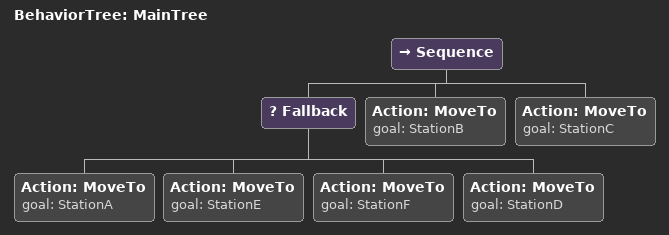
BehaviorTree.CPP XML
<root main_tree_to_execute="MainTree">
    <BehaviorTree ID="MainTree">
        <Sequence>
           ; Visit Stations in sequence
            <Fallback>
                <Action ID="MoveTo" goal="StationA" />
                <Action ID="MoveTo" goal="StationE" />
                <Action ID="MoveTo" goal="StationF" />
                <Action ID="MoveTo" goal="StationD" />
            </Fallback>
            <Action ID="MoveTo" goal="StationB" />
            <Action ID="MoveTo" goal="StationC" />
        </Sequence>
    </BehaviorTree>
</root>
